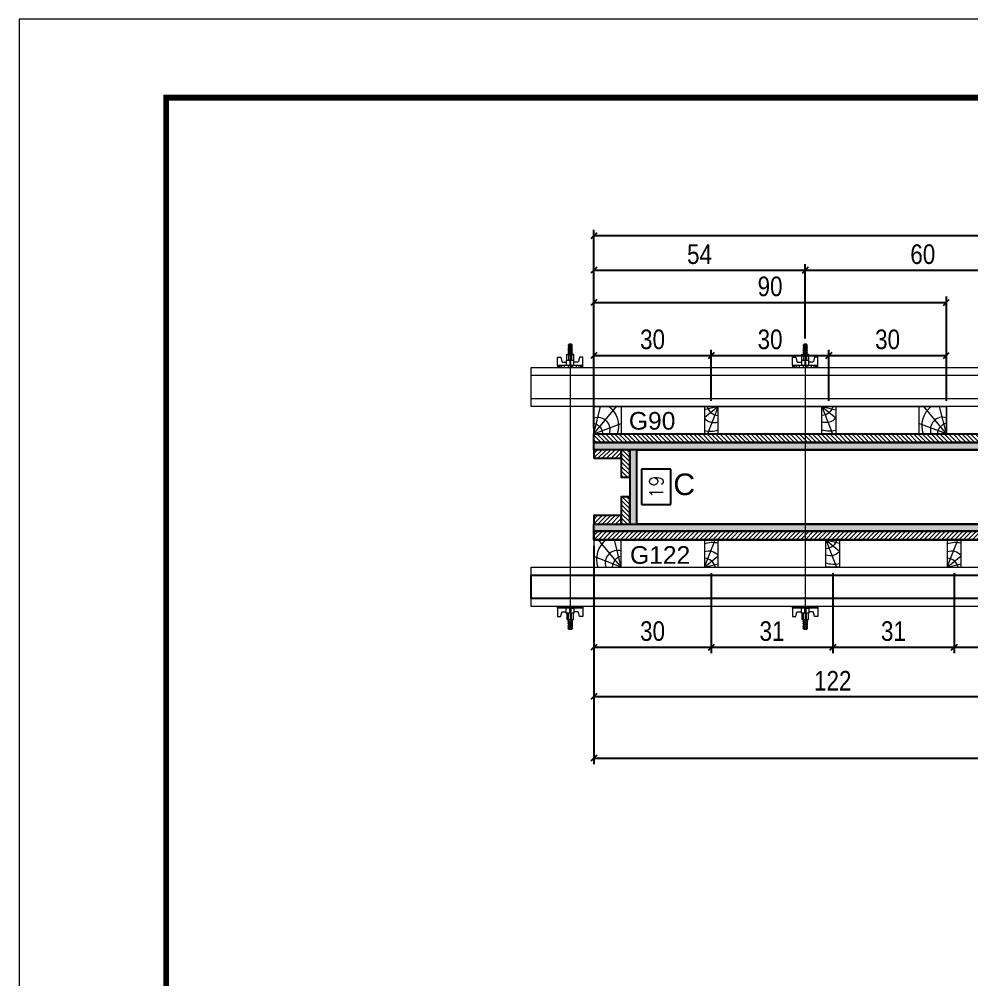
# Model space of a CAD drawing. Extents: x 2102 to 8383, y -13264 to 2718.
# Drawn here: x 2102.3 to 2588.6, y -1218.4 to -728.1 of the extents above; entities that cross this region are included whole.
import ezdxf
from ezdxf.enums import TextEntityAlignment as Align

# ---------------------------------------------------------------- set-up
doc = ezdxf.new("R2010")
doc.units = 0
doc.linetypes.add('DASHED', pattern=[0.75, 0.5, -0.25])
for name, color, linetype, lineweight in [('CONCRETO', 251, 'Continuous', 25), ('Folhas', 255, 'Continuous', 9), ('Hachura', 251, 'Continuous', 9), ('Madeira', 126, 'Continuous', 18), ('Perfil Metálico', 224, 'Continuous', 18), ('SARRAFO DE PRESSAO', 251, 'DASHED', 9)]:
    doc.layers.add(name, color=color, linetype=linetype, lineweight=lineweight)
for name, color, linetype in [('COTA', 241, 'Continuous'), ('MEIO_PONT', 93, 'Continuous'), ('Painéis', 200, 'Continuous'), ('SARRAFO', 251, 'Continuous'), ('TEXTO_GERAL', 7, 'Continuous')]:
    doc.layers.add(name, color=color, linetype=linetype)
doc.styles.add('ARIAL', font='arial.ttf')
doc.styles.add('COTA TECNICA 2X', font='techl___.ttf', dxfattribs={"height": 10})
doc.styles.add('ROMANS', font='romans.shx')
doc.styles.add('SANSSERIF', font='sas_____.pfb')
doc.dimstyles.new('Cota Seção interna', dxfattribs={"dimtxt": 7, "dimasz": 6, "dimexe": 0.18, "dimexo": 2, "dimgap": -4, "dimtad": 3, "dimdec": 1, "dimlfac": 0.5, "dimzin": 12, "dimdsep": 46, "dimtxsty": 'ROMANS', "dimblk": 'ARCHTICK', "dimcen": 0.09, "dimse1": 1, "dimse2": 1, "dimsd1": 1, "dimsd2": 1, "dimclrd": 180, "dimclre": 5, "dimclrt": 1, "dimadec": 0, "dimazin": 3, "dimtfac": 1, "dimtdec": 1, "dimtofl": 0, "dimtmove": 0, "dimatfit": 3, "dimldrblk": 'ARCHTICK', "dimfxl": 1, "dimtolj": 1, "dimtzin": 0, "dimarcsym": 0})
doc.dimstyles.new('SECAO PILAR', dxfattribs={"dimtxt": 10, "dimasz": 3, "dimexe": 3, "dimexo": 3, "dimgap": 3, "dimtad": 1, "dimdec": 1, "dimlfac": 0.5, "dimzin": 12, "dimdsep": 46, "dimtxsty": 'COTA TECNICA 2X', "dimblk1": 'OBLIQUE', "dimblk2": 'OBLIQUE', "dimsah": 1, "dimcen": 0.9, "dimclrd": 256, "dimclre": 256, "dimclrt": 256, "dimadec": 1, "dimazin": 3, "dimtfac": 1, "dimtdec": 1, "dimtmove": 0, "dimatfit": 3, "dimfxl": 1, "dimtolj": 1, "dimtzin": 12, "dimarcsym": 0})

# ---------------------------------------------------------------- blocks, each defined once
blk = doc.blocks.new('9999999999')
at = {"layer": 'Folhas'}
blk.add_lwpolyline([(98138.98, 34190.21), (99623.98, 34190.21), (99623.98, 35240.21), (98138.98, 35240.21)], close=True, dxfattribs=at)
at = {"layer": 'Folhas', "color": 30, "const_width": 3}
blk.add_lwpolyline([(98213.98, 34230.21), (99583.98, 34230.21), (99583.98, 35200.21), (98213.98, 35200.21)], close=True, dxfattribs=at)
blk = doc.blocks.new('*D562')
at = {"layer": 'COTA', "color": 180, "lineweight": -2, "transparency": 16777216}
for p, q in [((2435.06, -957.82), (2420.06, -957.82)), ((2420.06, -957.82), (2420.06, -975.82)), ((2435.06, -975.82), (2435.06, -957.82)), ((2420.06, -975.82), (2435.06, -975.82))]:
    blk.add_line(p, q, dxfattribs=at)
at = {"layer": 'Defpoints', "color": 0, "transparency": 16777216}
for p in [(2418.05, -947.82), (2418.05, -985.82), (2439.06, -985.82)]:
    blk.add_point(p, dxfattribs=at)
at = {"layer": 'COTA', "color": 1, "transparency": 16777216, "insert": (2427.56, -966.82), "char_height": 7, "attachment_point": 5, "rotation": 90, "style": 'ROMANS'}
blk.add_mtext('\\A1;19', dxfattribs=at)
blk = doc.blocks.new('_ArchTick')
at = {"color": 0, "linetype": 'ByBlock', "const_width": 0.15}
blk.add_lwpolyline([(-0.5, -0.5), (0.5, 0.5)], dxfattribs=at)
blk = doc.blocks.new('*D1252')
at = {"layer": 'COTA', "color": 180, "lineweight": -2, "transparency": 16777216}
for p, q in [((2698.65, -947.31), (2672.65, -947.31)), ((2672.65, -947.31), (2672.65, -962.31)), ((2698.65, -962.31), (2698.65, -947.31)), ((2672.65, -962.31), (2698.65, -962.31))]:
    blk.add_line(p, q, dxfattribs=at)
at = {"layer": 'Defpoints', "color": 0, "transparency": 16777216}
for p in [(2417.65, -947.82), (2953.65, -947.82), (2417.65, -966.31)]:
    blk.add_point(p, dxfattribs=at)
at = {"layer": 'COTA', "color": 1, "transparency": 16777216, "insert": (2685.65, -954.81), "char_height": 7, "attachment_point": 5, "style": 'ROMANS'}
blk.add_mtext('\\A1;268', dxfattribs=at)
blk = doc.blocks.new('C')
at = {"layer": 'Hachura', "color": 0}
for p, q in [((0, 3.22), (0, -3.22)), ((0.45, 3.22), (0, 3.22)), ((0.46, 3.16), (0, 3.16)), ((0.46, 3.05), (0, 3.05)), ((0.46, 2.88), (0, 2.88)), ((0, 2.75), (0, -1.16)), ((0.46, 2.65), (0, 2.65)), ((0.45, -3.23), (0.45, 3.22)), ((0.45, 3.22), (2.58, 3.22)), ((2.58, 3.22), (2.58, 2.39)), ((0.46, 2.23), (0, 2.23)), ((0.46, 1.51), (0, 1.51)), ((0.39, 0.49), (0.17, 0.49)), ((1.74, 0.97), (0.45, 0.97)), ((1.45, 0.1), (0.45, 0.1)), ((1.35, 1.94), (1.35, 0.96)), ((2.58, 2.39), (1.47, 2.09)), ((1.74, -0.97), (1.74, 0.97)), ((1.74, 0.97), (1.74, 0.84)), ((1.74, 0.97), (1.74, 0.84)), ((1.74, 0.84), (3.35, 0.84)), ((3.35, 0.45), (1.74, 0.45)), ((3.32, 0.84), (3.32, -0.84)), ((3.35, 0.84), (3.35, -0.84)), ((3.68, 0.45), (3.35, 0.45)), ((3.84, -0.52), (3.35, 0.45)), ((3.35, 0.06), (3.67, -0.57)), ((3.68, 0.45), (4.16, -0.52)), ((3.72, 0.5), (4.25, -0.57)), ((4.37, -0.55), (3.83, 0.53)), ((4.15, 0.45), (3.93, 0.45)), ((4.42, -0.52), (3.93, 0.45)), ((4.15, 0.45), (4.26, 0.45)), ((4.26, 0.45), (4.74, -0.52)), ((4.3, 0.5), (4.83, -0.57)), ((4.95, -0.55), (4.41, 0.53)), ((4.51, 0.45), (4.84, 0.45)), ((5, -0.52), (4.51, 0.45)), ((4.84, 0.45), (5.32, -0.52)), ((4.88, 0.5), (5.41, -0.57)), ((5.53, -0.55), (4.99, 0.53)), ((5.58, -0.52), (5.09, 0.45)), ((5.42, 0.45), (5.09, 0.45)), ((5.58, -0.52), (5.09, 0.45)), ((5.42, 0.45), (5.74, -0.19)), ((5.46, 0.5), (5.74, -0.07)), ((5.74, 0.19), (5.57, 0.53)), ((5.74, 0.32), (5.68, 0.45)), ((5.68, 0.45), (5.74, 0.45)), ((5.74, 0.45), (5.9, 0.29)), ((5.74, 0.45), (5.74, -0.52)), ((5.9, -0.36), (5.9, 0.29)), ((0.45, 0), (0, 0)), ((0.46, -1.52), (0, -1.52)), ((0.46, -2.23), (0, -2.23)), ((0.08, -0.48), (0.29, -0.48)), ((0.29, -0.48), (0.4, -0.48)), ((0.45, 0), (0.45, -0.97)), ((0.45, -0.16), (1.45, -0.16)), ((0.45, -0.65), (0.45, -0.32)), ((0.45, -3.23), (0.45, -0.65)), ((0.45, -0.97), (1.74, -0.97)), ((1.35, -1.94), (1.35, -0.97)), ((2.58, -2.39), (1.47, -2.1)), ((3.35, -0.32), (1.74, -0.32)), ((3.35, -0.84), (1.74, -0.84)), ((2.58, -3.23), (2.58, -2.39)), ((3.35, -0.07), (3.58, -0.52)), ((3.35, -0.52), (3.58, -0.52)), ((3.84, -0.52), (4.16, -0.52)), ((4.42, -0.52), (4.74, -0.52)), ((4.63, -0.52), (4.74, -0.52)), ((5, -0.52), (5.32, -0.52)), ((5.58, -0.52), (5.74, -0.52)), ((5.74, -0.52), (5.9, -0.36)), ((5.74, -0.52), (5.74, -0.52)), ((0.46, -2.65), (0, -2.65)), ((0.46, -2.88), (0, -2.88)), ((0.46, -3.05), (0, -3.05)), ((0.46, -3.16), (0, -3.16)), ((0, -3.22), (2.57, -3.22))]:
    blk.add_line(p, q, dxfattribs=at)
for centre, radius, start, end in [((1.52, 1.94), 0.161, 104.7436, 180), ((1.44, -0.03), 0.129, 272.695, 87.305), ((3.81, 0.39), 0.143, 25.5688, 154.4312), ((4.39, 0.39), 0.143, 25.5688, 154.4312), ((4.97, 0.39), 0.143, 25.5688, 154.4312), ((5.55, 0.39), 0.143, 25.5688, 154.4312), ((0.17, -0.37), 0.174, 221.744, 317.8592), ((1.52, -1.94), 0.161, 180, 255.2564), ((3.71, -0.4), 0.174, 222.1408, 318.256), ((4.29, -0.4), 0.174, 222.1408, 318.256), ((4.87, -0.4), 0.174, 222.1408, 318.256), ((5.45, -0.4), 0.174, 222.1408, 318.256), ((5.61, -0.4), 0.174, 317.8592, 318.256)]:
    blk.add_arc(centre, radius, start, end, dxfattribs=at)
blk = doc.blocks.new('_Oblique')
at = {"color": 0, "linetype": 'ByBlock', "lineweight": -2}
blk.add_line((-0.5, -0.5), (0.5, 0.5), dxfattribs=at)
blk = doc.blocks.new('*D1253')
at = {"layer": 'COTA', "lineweight": -2, "transparency": 16777216}
for p, q in [((2395.65, -936.82), (2395.65, -835.68)), ((2975.65, -936.82), (2975.65, -835.68)), ((2975.65, -838.68), (2395.65, -838.68))]:
    blk.add_line(p, q, dxfattribs=at)
at = {"layer": 'Defpoints', "color": 0, "transparency": 16777216}
for p in [(2395.65, -838.68), (2395.65, -939.82), (2975.65, -939.82)]:
    blk.add_point(p, dxfattribs=at)
at = {"layer": 'COTA', "lineweight": -2, "transparency": 16777216, "xscale": 3, "yscale": 3, "zscale": 3, "rotation": 180}
blk.add_blockref('_Oblique', (2395.65, -838.68), dxfattribs=at)
at = {"layer": 'COTA', "lineweight": -2, "transparency": 16777216, "xscale": 3, "yscale": 3, "zscale": 3}
blk.add_blockref('_Oblique', (2975.65, -838.68), dxfattribs=at)
at = {"layer": 'COTA', "transparency": 16777216, "insert": (2685.65, -830.54), "char_height": 10, "attachment_point": 5, "style": 'COTA TECNICA 2X'}
blk.add_mtext('\\A1;290 PAINEL', dxfattribs=at)
blk = doc.blocks.new('*D1254')
at = {"layer": 'COTA', "lineweight": -2, "transparency": 16777216}
for p, q in [((2395.65, -996.82), (2395.65, -1108.3)), ((2915.65, -996.82), (2915.65, -1108.3)), ((2395.65, -1105.3), (2915.65, -1105.3))]:
    blk.add_line(p, q, dxfattribs=at)
at = {"layer": 'Defpoints', "color": 0, "transparency": 16777216}
for p in [(2395.65, -993.82), (2915.65, -993.82), (2915.65, -1105.3)]:
    blk.add_point(p, dxfattribs=at)
at = {"layer": 'COTA', "lineweight": -2, "transparency": 16777216, "xscale": 3, "yscale": 3, "zscale": 3, "rotation": 180}
blk.add_blockref('_Oblique', (2395.65, -1105.3), dxfattribs=at)
at = {"layer": 'COTA', "lineweight": -2, "transparency": 16777216, "xscale": 3, "yscale": 3, "zscale": 3}
blk.add_blockref('_Oblique', (2915.65, -1105.3), dxfattribs=at)
at = {"layer": 'COTA', "transparency": 16777216, "insert": (2644.65, -1097.2), "char_height": 10, "attachment_point": 5, "style": 'COTA TECNICA 2X'}
blk.add_mtext('\\A1;260', dxfattribs=at)
blk = doc.blocks.new('PONTALETE')
at = {"layer": 'Madeira'}
for q in [(2.71, 7), (7, 5.76), (7, 1.74)]:
    blk.add_line((0, 0), q, dxfattribs=at)
blk.add_lwpolyline([(0, 0), (7, 0), (7, 7), (0, 7)], close=True, dxfattribs=at)
for centre, radius, start, end in [((2.04, 0.06), 6.23, 37.2818, 109.0913), ((1.09, 0.9), 3.19, 343.603, 109.9847), ((-0.21, -0.78), 3.09, 14.6322, 86.0383)]:
    blk.add_arc(centre, radius, start, end, dxfattribs=at)
blk = doc.blocks.new('MEIO PONTALETE')
at = {"layer": 'Madeira'}
for q in [(2.71, 7), (3.5, 2.88), (3.5, 0.87)]:
    blk.add_line((0, 0), q, dxfattribs=at)
blk.add_lwpolyline([(0, 0), (3.5, 0), (3.5, 7), (0, 7)], close=True, dxfattribs=at)
for centre, radius, start, end in [((2.04, 0.06), 6.23, 76.4499, 109.0913), ((1.09, 0.9), 3.19, 40.9063, 109.9847), ((-0.21, -0.78), 3.09, 14.6322, 86.0383)]:
    blk.add_arc(centre, radius, start, end, dxfattribs=at)
blk = doc.blocks.new('*D1263')
at = {"layer": 'COTA', "lineweight": -2, "transparency": 16777216}
for p, q in [((2395.65, -922.82), (2395.65, -896.79)), ((2455.65, -922.82), (2455.65, -896.79)), ((2395.65, -899.79), (2455.65, -899.79))]:
    blk.add_line(p, q, dxfattribs=at)
at = {"layer": 'Defpoints', "color": 0, "transparency": 16777216}
for p in [(2455.65, -899.79), (2395.65, -925.82), (2455.65, -925.82)]:
    blk.add_point(p, dxfattribs=at)
at = {"layer": 'COTA', "lineweight": -2, "transparency": 16777216, "xscale": 3, "yscale": 3, "zscale": 3, "rotation": 180}
blk.add_blockref('_Oblique', (2395.65, -899.79), dxfattribs=at)
at = {"layer": 'COTA', "lineweight": -2, "transparency": 16777216, "xscale": 3, "yscale": 3, "zscale": 3}
blk.add_blockref('_Oblique', (2455.65, -899.79), dxfattribs=at)
at = {"layer": 'COTA', "transparency": 16777216, "insert": (2425.65, -891.57), "char_height": 10, "attachment_point": 5, "style": 'COTA TECNICA 2X'}
blk.add_mtext('\\A1;30', dxfattribs=at)
blk = doc.blocks.new('*D1264')
at = {"layer": 'COTA', "lineweight": -2, "transparency": 16777216}
for p, q in [((2455.65, -922.82), (2455.65, -896.79)), ((2515.65, -922.82), (2515.65, -896.79)), ((2455.65, -899.79), (2515.65, -899.79))]:
    blk.add_line(p, q, dxfattribs=at)
at = {"layer": 'Defpoints', "color": 0, "transparency": 16777216}
for p in [(2515.65, -899.79), (2455.65, -925.82), (2515.65, -925.82)]:
    blk.add_point(p, dxfattribs=at)
at = {"layer": 'COTA', "lineweight": -2, "transparency": 16777216, "xscale": 3, "yscale": 3, "zscale": 3, "rotation": 180}
blk.add_blockref('_Oblique', (2455.65, -899.79), dxfattribs=at)
at = {"layer": 'COTA', "lineweight": -2, "transparency": 16777216, "xscale": 3, "yscale": 3, "zscale": 3}
blk.add_blockref('_Oblique', (2515.65, -899.79), dxfattribs=at)
at = {"layer": 'COTA', "transparency": 16777216, "insert": (2485.65, -891.57), "char_height": 10, "attachment_point": 5, "style": 'COTA TECNICA 2X'}
blk.add_mtext('\\A1;30', dxfattribs=at)
blk = doc.blocks.new('*D1265')
at = {"layer": 'COTA', "lineweight": -2, "transparency": 16777216}
for p, q in [((2515.65, -922.82), (2515.65, -896.79)), ((2575.65, -922.82), (2575.65, -896.79)), ((2515.65, -899.79), (2575.65, -899.79))]:
    blk.add_line(p, q, dxfattribs=at)
at = {"layer": 'Defpoints', "color": 0, "transparency": 16777216}
for p in [(2575.65, -899.79), (2515.65, -925.82), (2575.65, -925.82)]:
    blk.add_point(p, dxfattribs=at)
at = {"layer": 'COTA', "lineweight": -2, "transparency": 16777216, "xscale": 3, "yscale": 3, "zscale": 3, "rotation": 180}
blk.add_blockref('_Oblique', (2515.65, -899.79), dxfattribs=at)
at = {"layer": 'COTA', "lineweight": -2, "transparency": 16777216, "xscale": 3, "yscale": 3, "zscale": 3}
blk.add_blockref('_Oblique', (2575.65, -899.79), dxfattribs=at)
at = {"layer": 'COTA', "transparency": 16777216, "insert": (2545.65, -891.57), "char_height": 10, "attachment_point": 5, "style": 'COTA TECNICA 2X'}
blk.add_mtext('\\A1;30', dxfattribs=at)
blk = doc.blocks.new('*D1266')
at = {"layer": 'COTA', "lineweight": -2, "transparency": 16777216}
for p, q in [((2395.65, -922.82), (2395.65, -869.68)), ((2575.65, -922.82), (2575.65, -869.68)), ((2395.65, -872.68), (2575.65, -872.68))]:
    blk.add_line(p, q, dxfattribs=at)
at = {"layer": 'Defpoints', "color": 0, "transparency": 16777216}
for p in [(2575.65, -872.68), (2395.65, -925.82), (2575.65, -925.82)]:
    blk.add_point(p, dxfattribs=at)
at = {"layer": 'COTA', "lineweight": -2, "transparency": 16777216, "xscale": 3, "yscale": 3, "zscale": 3, "rotation": 180}
blk.add_blockref('_Oblique', (2395.65, -872.68), dxfattribs=at)
at = {"layer": 'COTA', "lineweight": -2, "transparency": 16777216, "xscale": 3, "yscale": 3, "zscale": 3}
blk.add_blockref('_Oblique', (2575.65, -872.68), dxfattribs=at)
at = {"layer": 'COTA', "transparency": 16777216, "insert": (2485.65, -864.55), "char_height": 10, "attachment_point": 5, "style": 'COTA TECNICA 2X'}
blk.add_mtext('\\A1;90', dxfattribs=at)
blk = doc.blocks.new('*D1267')
at = {"layer": 'COTA', "lineweight": -2, "transparency": 16777216}
for p, q in [((2395.65, -1010.82), (2395.65, -1051.69)), ((2455.65, -1010.82), (2455.65, -1051.69)), ((2395.65, -1048.69), (2455.65, -1048.69))]:
    blk.add_line(p, q, dxfattribs=at)
at = {"layer": 'Defpoints', "color": 0, "transparency": 16777216}
for p in [(2395.65, -1007.82), (2455.65, -1007.82), (2455.65, -1048.69)]:
    blk.add_point(p, dxfattribs=at)
at = {"layer": 'COTA', "lineweight": -2, "transparency": 16777216, "xscale": 3, "yscale": 3, "zscale": 3, "rotation": 180}
blk.add_blockref('_Oblique', (2395.65, -1048.69), dxfattribs=at)
at = {"layer": 'COTA', "lineweight": -2, "transparency": 16777216, "xscale": 3, "yscale": 3, "zscale": 3}
blk.add_blockref('_Oblique', (2455.65, -1048.69), dxfattribs=at)
at = {"layer": 'COTA', "transparency": 16777216, "insert": (2425.65, -1040.47), "char_height": 10, "attachment_point": 5, "style": 'COTA TECNICA 2X'}
blk.add_mtext('\\A1;30', dxfattribs=at)
blk = doc.blocks.new('*D1268')
at = {"layer": 'COTA', "lineweight": -2, "transparency": 16777216}
for p, q in [((2455.65, -1010.82), (2455.65, -1051.69)), ((2517.65, -1010.82), (2517.65, -1051.69)), ((2455.65, -1048.69), (2517.65, -1048.69))]:
    blk.add_line(p, q, dxfattribs=at)
at = {"layer": 'Defpoints', "color": 0, "transparency": 16777216}
for p in [(2455.65, -1007.82), (2517.65, -1007.82), (2517.65, -1048.69)]:
    blk.add_point(p, dxfattribs=at)
at = {"layer": 'COTA', "lineweight": -2, "transparency": 16777216, "xscale": 3, "yscale": 3, "zscale": 3, "rotation": 180}
blk.add_blockref('_Oblique', (2455.65, -1048.69), dxfattribs=at)
at = {"layer": 'COTA', "lineweight": -2, "transparency": 16777216, "xscale": 3, "yscale": 3, "zscale": 3}
blk.add_blockref('_Oblique', (2517.65, -1048.69), dxfattribs=at)
at = {"layer": 'COTA', "transparency": 16777216, "insert": (2486.65, -1040.47), "char_height": 10, "attachment_point": 5, "style": 'COTA TECNICA 2X'}
blk.add_mtext('\\A1;31', dxfattribs=at)
blk = doc.blocks.new('*D1269')
at = {"layer": 'COTA', "lineweight": -2, "transparency": 16777216}
for p, q in [((2517.65, -1010.82), (2517.65, -1051.69)), ((2579.65, -1010.82), (2579.65, -1051.69)), ((2517.65, -1048.69), (2579.65, -1048.69))]:
    blk.add_line(p, q, dxfattribs=at)
at = {"layer": 'Defpoints', "color": 0, "transparency": 16777216}
for p in [(2517.65, -1007.82), (2579.65, -1007.82), (2579.65, -1048.69)]:
    blk.add_point(p, dxfattribs=at)
at = {"layer": 'COTA', "lineweight": -2, "transparency": 16777216, "xscale": 3, "yscale": 3, "zscale": 3, "rotation": 180}
blk.add_blockref('_Oblique', (2517.65, -1048.69), dxfattribs=at)
at = {"layer": 'COTA', "lineweight": -2, "transparency": 16777216, "xscale": 3, "yscale": 3, "zscale": 3}
blk.add_blockref('_Oblique', (2579.65, -1048.69), dxfattribs=at)
at = {"layer": 'COTA', "transparency": 16777216, "insert": (2548.65, -1040.47), "char_height": 10, "attachment_point": 5, "style": 'COTA TECNICA 2X'}
blk.add_mtext('\\A1;31', dxfattribs=at)
blk = doc.blocks.new('*D1270')
at = {"layer": 'COTA', "lineweight": -2, "transparency": 16777216}
for p, q in [((2579.65, -1010.82), (2579.65, -1051.69)), ((2639.65, -1010.82), (2639.65, -1051.69)), ((2579.65, -1048.69), (2639.65, -1048.69))]:
    blk.add_line(p, q, dxfattribs=at)
at = {"layer": 'Defpoints', "color": 0, "transparency": 16777216}
for p in [(2579.65, -1007.82), (2639.65, -1007.82), (2639.65, -1048.69)]:
    blk.add_point(p, dxfattribs=at)
at = {"layer": 'COTA', "lineweight": -2, "transparency": 16777216, "xscale": 3, "yscale": 3, "zscale": 3, "rotation": 180}
blk.add_blockref('_Oblique', (2579.65, -1048.69), dxfattribs=at)
at = {"layer": 'COTA', "lineweight": -2, "transparency": 16777216, "xscale": 3, "yscale": 3, "zscale": 3}
blk.add_blockref('_Oblique', (2639.65, -1048.69), dxfattribs=at)
at = {"layer": 'COTA', "transparency": 16777216, "insert": (2609.65, -1040.47), "char_height": 10, "attachment_point": 5, "style": 'COTA TECNICA 2X'}
blk.add_mtext('\\A1;30', dxfattribs=at)
blk = doc.blocks.new('*D1271')
at = {"layer": 'COTA', "lineweight": -2, "transparency": 16777216}
for p, q in [((2395.65, -1010.82), (2395.65, -1076.81)), ((2639.65, -1010.82), (2639.65, -1076.81)), ((2395.65, -1073.81), (2639.65, -1073.81))]:
    blk.add_line(p, q, dxfattribs=at)
at = {"layer": 'Defpoints', "color": 0, "transparency": 16777216}
for p in [(2395.65, -1007.82), (2639.65, -1007.82), (2639.65, -1073.81)]:
    blk.add_point(p, dxfattribs=at)
at = {"layer": 'COTA', "lineweight": -2, "transparency": 16777216, "xscale": 3, "yscale": 3, "zscale": 3, "rotation": 180}
blk.add_blockref('_Oblique', (2395.65, -1073.81), dxfattribs=at)
at = {"layer": 'COTA', "lineweight": -2, "transparency": 16777216, "xscale": 3, "yscale": 3, "zscale": 3}
blk.add_blockref('_Oblique', (2639.65, -1073.81), dxfattribs=at)
at = {"layer": 'COTA', "transparency": 16777216, "insert": (2517.65, -1065.75), "char_height": 10, "attachment_point": 5, "style": 'COTA TECNICA 2X'}
blk.add_mtext('\\A1;122', dxfattribs=at)
blk = doc.blocks.new('*D1281')
at = {"layer": 'COTA', "lineweight": -2, "transparency": 16777216}
for p, q in [((2395.65, -922.82), (2395.65, -853.22)), ((2395.65, -856.22), (2503.63, -856.22)), ((2503.63, -891.01), (2503.63, -853.22))]:
    blk.add_line(p, q, dxfattribs=at)
at = {"layer": 'Defpoints', "color": 0, "transparency": 16777216}
for p in [(2503.63, -856.22), (2503.63, -894.01), (2395.65, -925.82)]:
    blk.add_point(p, dxfattribs=at)
at = {"layer": 'COTA', "lineweight": -2, "transparency": 16777216, "xscale": 3, "yscale": 3, "zscale": 3, "rotation": 180}
blk.add_blockref('_Oblique', (2395.65, -856.22), dxfattribs=at)
at = {"layer": 'COTA', "lineweight": -2, "transparency": 16777216, "xscale": 3, "yscale": 3, "zscale": 3}
blk.add_blockref('_Oblique', (2503.63, -856.22), dxfattribs=at)
at = {"layer": 'COTA', "transparency": 16777216, "insert": (2449.64, -848.11), "char_height": 10, "attachment_point": 5, "style": 'COTA TECNICA 2X'}
blk.add_mtext('\\A1;54', dxfattribs=at)
blk = doc.blocks.new('*D1282')
at = {"layer": 'COTA', "linetype": 'ByBlock', "lineweight": -2, "transparency": 16777216}
for p, q in [((2503.63, -891.01), (2503.63, -853.22)), ((2503.63, -856.22), (2623.63, -856.22)), ((2623.63, -891.02), (2623.63, -853.22))]:
    blk.add_line(p, q, dxfattribs=at)
at = {"layer": 'Defpoints', "color": 0, "linetype": 'ByBlock', "transparency": 16777216}
for p in [(2623.63, -856.22), (2503.63, -894.01), (2623.63, -894.02)]:
    blk.add_point(p, dxfattribs=at)
at = {"layer": 'COTA', "linetype": 'ByBlock', "lineweight": -2, "transparency": 16777216, "xscale": 3, "yscale": 3, "zscale": 3, "rotation": 180}
blk.add_blockref('_Oblique', (2503.63, -856.22), dxfattribs=at)
at = {"layer": 'COTA', "linetype": 'ByBlock', "lineweight": -2, "transparency": 16777216, "xscale": 3, "yscale": 3, "zscale": 3}
blk.add_blockref('_Oblique', (2623.63, -856.22), dxfattribs=at)
at = {"layer": 'COTA', "linetype": 'ByBlock', "transparency": 16777216, "insert": (2563.63, -848.12), "char_height": 10, "attachment_point": 5, "style": 'COTA TECNICA 2X'}
blk.add_mtext('\\A1;60', dxfattribs=at)

msp = doc.modelspace()

# ---------------------------------------------------------------- hatches: boundary and pattern name
at = {"layer": 'Hachura'}
h = msp.add_hatch(dxfattribs=at)
h.set_pattern_fill('ANSI31', color=256, scale=0.5, angle=270, style=0)
h.set_pattern_definition([(315, (-4965.7268, -12071.7194), (1.12253202, 1.12253202), [])])
h.paths.add_polyline_path([(2395.65, -939.82), (2395.65, -944.22), (2975.65, -944.22), (2975.65, -939.82)])
h = msp.add_hatch(color=256, dxfattribs=at)
h.dxf.hatch_style = 1
h.paths.add_polyline_path([(2975.65, -944.22), (2975.65, -947.82), (2395.65, -947.82), (2395.65, -944.22)])
h = msp.add_hatch(dxfattribs=at)
h.set_pattern_fill('ANSI31', color=256, scale=0.5, angle=180, style=0)
h.set_pattern_definition([(225, (-6380.889, -23740.0248), (1.12253202, -1.12253202), [])])
h.paths.add_polyline_path([(2409.65, -947.82), (2409.65, -952.22), (2395.65, -952.22), (2395.65, -947.82)])
h = msp.add_hatch(dxfattribs=at)
h.set_pattern_fill('ANSI31', color=256, scale=0.5, angle=90, style=0)
h.set_pattern_definition([(135, (-19452.1452, 8773.1352), (-1.12253202, -1.12253202), [])])
h.paths.add_polyline_path([(2409.65, -947.82), (2414.05, -947.82), (2414.05, -961.82), (2409.65, -961.82)])
h = msp.add_hatch(color=256, dxfattribs=at)
h.dxf.hatch_style = 1
h.paths.add_polyline_path([(2417.65, -947.82), (2414.05, -947.82), (2414.05, -985.82), (2417.65, -985.82)])
h = msp.add_hatch(dxfattribs=at)
h.set_pattern_fill('ANSI31', color=256, scale=0.5, angle=90, style=0)
h.set_pattern_definition([(135, (-19452.1452, 8749.1352), (-1.12253202, -1.12253202), [])])
h.paths.add_polyline_path([(2409.65, -971.82), (2414.05, -971.82), (2414.05, -985.82), (2409.65, -985.82)])
h = msp.add_hatch(dxfattribs=at)
h.set_pattern_fill('ANSI31', color=256, scale=0.5, angle=180, style=0)
h.set_pattern_definition([(225, (-6380.889, -23773.6248), (1.12253202, -1.12253202), [])])
h.paths.add_polyline_path([(2409.65, -981.42), (2409.65, -985.82), (2395.65, -985.82), (2395.65, -981.42)])
h = msp.add_hatch(color=256, dxfattribs=at)
h.dxf.hatch_style = 1
h.paths.add_polyline_path([(2395.65, -985.82), (2915.65, -985.82), (2915.65, -989.42), (2395.65, -989.42)])
h = msp.add_hatch(dxfattribs=at)
h.set_pattern_fill('ANSI31', color=256, scale=0.5, angle=360, style=0)
h.set_pattern_definition([(45, (12800.0147, 21901.9915), (-1.12253202, 1.12253202), [])])
h.paths.add_polyline_path([(2395.65, -989.42), (2395.65, -993.82), (2915.65, -993.82), (2915.65, -989.42)])

# ---------------------------------------------------------------- linework, layer by layer
at = {"layer": 'CONCRETO', "color": 2}
msp.add_lwpolyline([(2953.65, -1423.82), (2915.65, -1423.82), (2915.65, -985.82), (2417.65, -985.82), (2417.65, -947.82), (2953.65, -947.82)], close=True, dxfattribs=at)
at = {"layer": 'Hachura'}
for p, q in [((2383.56, -895.02), (2383.57, -1034.82)), ((2503.56, -895.01), (2503.57, -1034.81))]:
    msp.add_line(p, q, dxfattribs=at)
at = {"layer": 'Madeira'}
for points in [[(2975.65, -939.82), (2975.65, -925.82), (2395.65, -925.82), (2395.65, -939.82)], [(2395.65, -939.82), (2395.65, -925.82), (2575.65, -925.82), (2575.65, -939.82)], [(2395.65, -993.82), (2395.65, -1007.82), (2639.65, -1007.82), (2639.65, -993.82)]]:
    msp.add_lwpolyline(points, close=True, dxfattribs=at)
at = {"layer": 'Painéis'}
for points in [[(2975.65, -944.22), (2975.65, -947.82), (2395.65, -947.82), (2395.65, -944.22)], [(2417.65, -947.82), (2414.05, -947.82), (2414.05, -985.82), (2417.65, -985.82)], [(2395.65, -985.82), (2915.65, -985.82), (2915.65, -989.42), (2395.65, -989.42)]]:
    msp.add_lwpolyline(points, close=True, dxfattribs=at)
at = {"layer": 'Perfil Metálico'}
for points in [[(2363.71, -925.82), (2363.71, -905.82), (3013.97, -905.82), (3013.97, -925.82)], [(3013.97, -909.82), (3013.97, -921.82), (2363.71, -921.82), (2363.71, -909.82)], [(2363.71, -1027.82), (2363.71, -1007.82), (2907.65, -1007.82), (2907.65, -1027.82)]]:
    msp.add_lwpolyline(points, close=True, dxfattribs=at)
at = {"layer": 'SARRAFO'}
for points in [[(2975.65, -944.22), (2395.65, -944.22), (2395.65, -939.82), (2975.65, -939.82)], [(2975.65, -944.22), (2395.65, -944.22), (2395.65, -939.82), (2975.65, -939.82)], [(2395.65, -952.22), (2409.65, -952.22), (2409.65, -947.82), (2395.65, -947.82)], [(2414.05, -961.82), (2414.05, -947.82), (2409.65, -947.82), (2409.65, -961.82)], [(2414.05, -985.82), (2414.05, -971.82), (2409.65, -971.82), (2409.65, -985.82)], [(2395.65, -985.82), (2409.65, -985.82), (2409.65, -981.42), (2395.65, -981.42)], [(2915.65, -993.82), (2395.65, -993.82), (2395.65, -989.42), (2915.65, -989.42)], [(2915.65, -993.82), (2915.65, -989.42), (2395.65, -989.42), (2395.65, -993.82)], [(2907.65, -1011.82), (2907.65, -1023.82), (2363.71, -1023.82), (2363.71, -1011.82)]]:
    msp.add_lwpolyline(points, close=True, dxfattribs=at)

# ---------------------------------------------------------------- block references
at = {"layer": 'Hachura', "linetype": 'Continuous', "yscale": 2, "zscale": 2}
for p, xscale, rotation in [((2383.56, -905.82), 2, 90.00000000000001), ((2503.56, -905.81), 2, 90.00000000000001), ((2383.56, -1027.82), -2, 90), ((2503.56, -1027.81), -2, 90)]:
    msp.add_blockref('C', p, dxfattribs=dict(at, xscale=xscale, rotation=rotation))
at = {"layer": 'Madeira'}
for name, p, xscale, yscale, zscale, rotation in [('PONTALETE', (2409.65, -1007.82), 2, 2, 2, 89.99999999999999), ('MEIO PONTALETE', (2514.15, -993.82), -1.999999997962732, 1.999999997962732, 1.999999997962732, 180)]:
    msp.add_blockref(name, p, dxfattribs=dict(at, xscale=xscale, yscale=yscale, zscale=zscale, rotation=rotation))
at = {"layer": 'Madeira', "xscale": 1.999999997962732, "yscale": 1.999999997962732, "zscale": 1.999999997962732}
for p in [(2452.15, -1007.82), (2576.15, -1007.82)]:
    msp.add_blockref('MEIO PONTALETE', p, dxfattribs=at)
at = {"layer": 'MEIO_PONT'}
for name, p, xscale, yscale, zscale, rotation in [('PONTALETE', (2395.65, -939.82), -2, 2, 2, 270), ('MEIO PONTALETE', (2459.15, -925.82), 1.999999997962732, 1.999999997962732, 1.999999997962732, 180), ('MEIO PONTALETE', (2512.15, -925.82), -1.999999997962732, 1.999999997962732, 1.999999997962732, 180), ('PONTALETE', (2575.65, -939.82), 2, 2, 2, 89.99999999999997)]:
    msp.add_blockref(name, p, dxfattribs=dict(at, xscale=xscale, yscale=yscale, zscale=zscale, rotation=rotation))
at = {"layer": 'SARRAFO DE PRESSAO', "color": 6, "linetype": 'ByBlock'}
msp.add_blockref('9999999999', (-96036.69, -35968.33), dxfattribs=at)

# ---------------------------------------------------------------- texts
at = {"layer": 'TEXTO_GERAL', "color": 0, "linetype": 'Continuous', "style": 'SANSSERIF'}
for s, p in [('G90', (2413.56, -933.09)), ('G122', (2414.15, -1001.58))]:
    msp.add_text(s, height=9, dxfattribs=at).set_placement(p, align=Align.MIDDLE_LEFT)
at = {"layer": 'TEXTO_GERAL', "style": 'ARIAL'}
msp.add_text('C', height=11, dxfattribs=at).set_placement((2441.81, -965.5), align=Align.MIDDLE_CENTER)

# ---------------------------------------------------------------- dimensions: what is measured, and where the dimension line sits
at = {"layer": 'COTA'}
dim = msp.add_linear_dim(base=(2395.65, -838.68), p1=(2975.65, -939.82), p2=(2395.65, -939.82), text='<> PAINEL', dimstyle='SECAO PILAR', dxfattribs=at)
dim.commit()
dim.dimension.update_dxf_attribs({"geometry": '*D1253', "text_midpoint": (2685.65, -838.68), "dimtype": 160})
for base, p1, p2, picture, middle in [((2503.63, -856.22), (2395.65, -925.82), (2503.63, -894.01), '*D1281', (2449.64, -848.11)), ((2575.65, -872.68), (2395.65, -925.82), (2575.65, -925.82), '*D1266', (2485.65, -864.55)), ((2455.65, -899.79), (2395.65, -925.82), (2455.65, -925.82), '*D1263', (2425.65, -891.57)), ((2515.65, -899.79), (2455.65, -925.82), (2515.65, -925.82), '*D1264', (2485.65, -891.57)), ((2575.65, -899.79), (2515.65, -925.82), (2575.65, -925.82), '*D1265', (2545.65, -891.57)), ((2455.65, -1048.69), (2395.65, -1007.82), (2455.65, -1007.82), '*D1267', (2425.65, -1040.47)), ((2639.65, -1073.81), (2395.65, -1007.82), (2639.65, -1007.82), '*D1271', (2517.65, -1065.75)), ((2517.65, -1048.69), (2455.65, -1007.82), (2517.65, -1007.82), '*D1268', (2486.65, -1040.47)), ((2579.65, -1048.69), (2517.65, -1007.82), (2579.65, -1007.82), '*D1269', (2548.65, -1040.47)), ((2639.65, -1048.69), (2579.65, -1007.82), (2639.65, -1007.82), '*D1270', (2609.65, -1040.47))]:
    dim = msp.add_linear_dim(base=base, p1=p1, p2=p2, dimstyle='SECAO PILAR', dxfattribs=at)
    dim.commit()
    dim.dimension.update_dxf_attribs({"geometry": picture, "text_midpoint": middle})
at = {"layer": 'COTA', "linetype": 'ByBlock'}
dim = msp.add_linear_dim(base=(2623.63, -856.22), p1=(2503.63, -894.01), p2=(2623.63, -894.02), dimstyle='SECAO PILAR', override={"dimtmove": 1}, dxfattribs=at)
dim.commit()
dim.dimension.update_dxf_attribs({"geometry": '*D1282', "text_midpoint": (2563.63, -848.12)})
at = {"layer": 'COTA'}
dim = msp.add_linear_dim(base=(2417.65, -966.31), p1=(2953.65, -947.82), p2=(2417.65, -947.82), angle=180, dimstyle='Cota Seção interna', dxfattribs=at)
dim.commit()
dim.dimension.update_dxf_attribs({"geometry": '*D1252', "text_midpoint": (2685.65, -954.81)})
dim = msp.add_linear_dim(base=(2439.06, -985.82), p1=(2418.05, -947.82), p2=(2418.05, -985.82), angle=270, dimstyle='Cota Seção interna', dxfattribs=at)
dim.commit()
dim.dimension.update_dxf_attribs({"geometry": '*D562', "text_midpoint": (2439.06, -966.82), "dimtype": 160})
dim = msp.add_linear_dim(base=(2915.65, -1105.3), p1=(2395.65, -993.82), p2=(2915.65, -993.82), dimstyle='SECAO PILAR', dxfattribs=at)
dim.commit()
dim.dimension.update_dxf_attribs({"geometry": '*D1254', "text_midpoint": (2644.65, -1105.3), "dimtype": 160})

doc.saveas('drawing.dxf')
